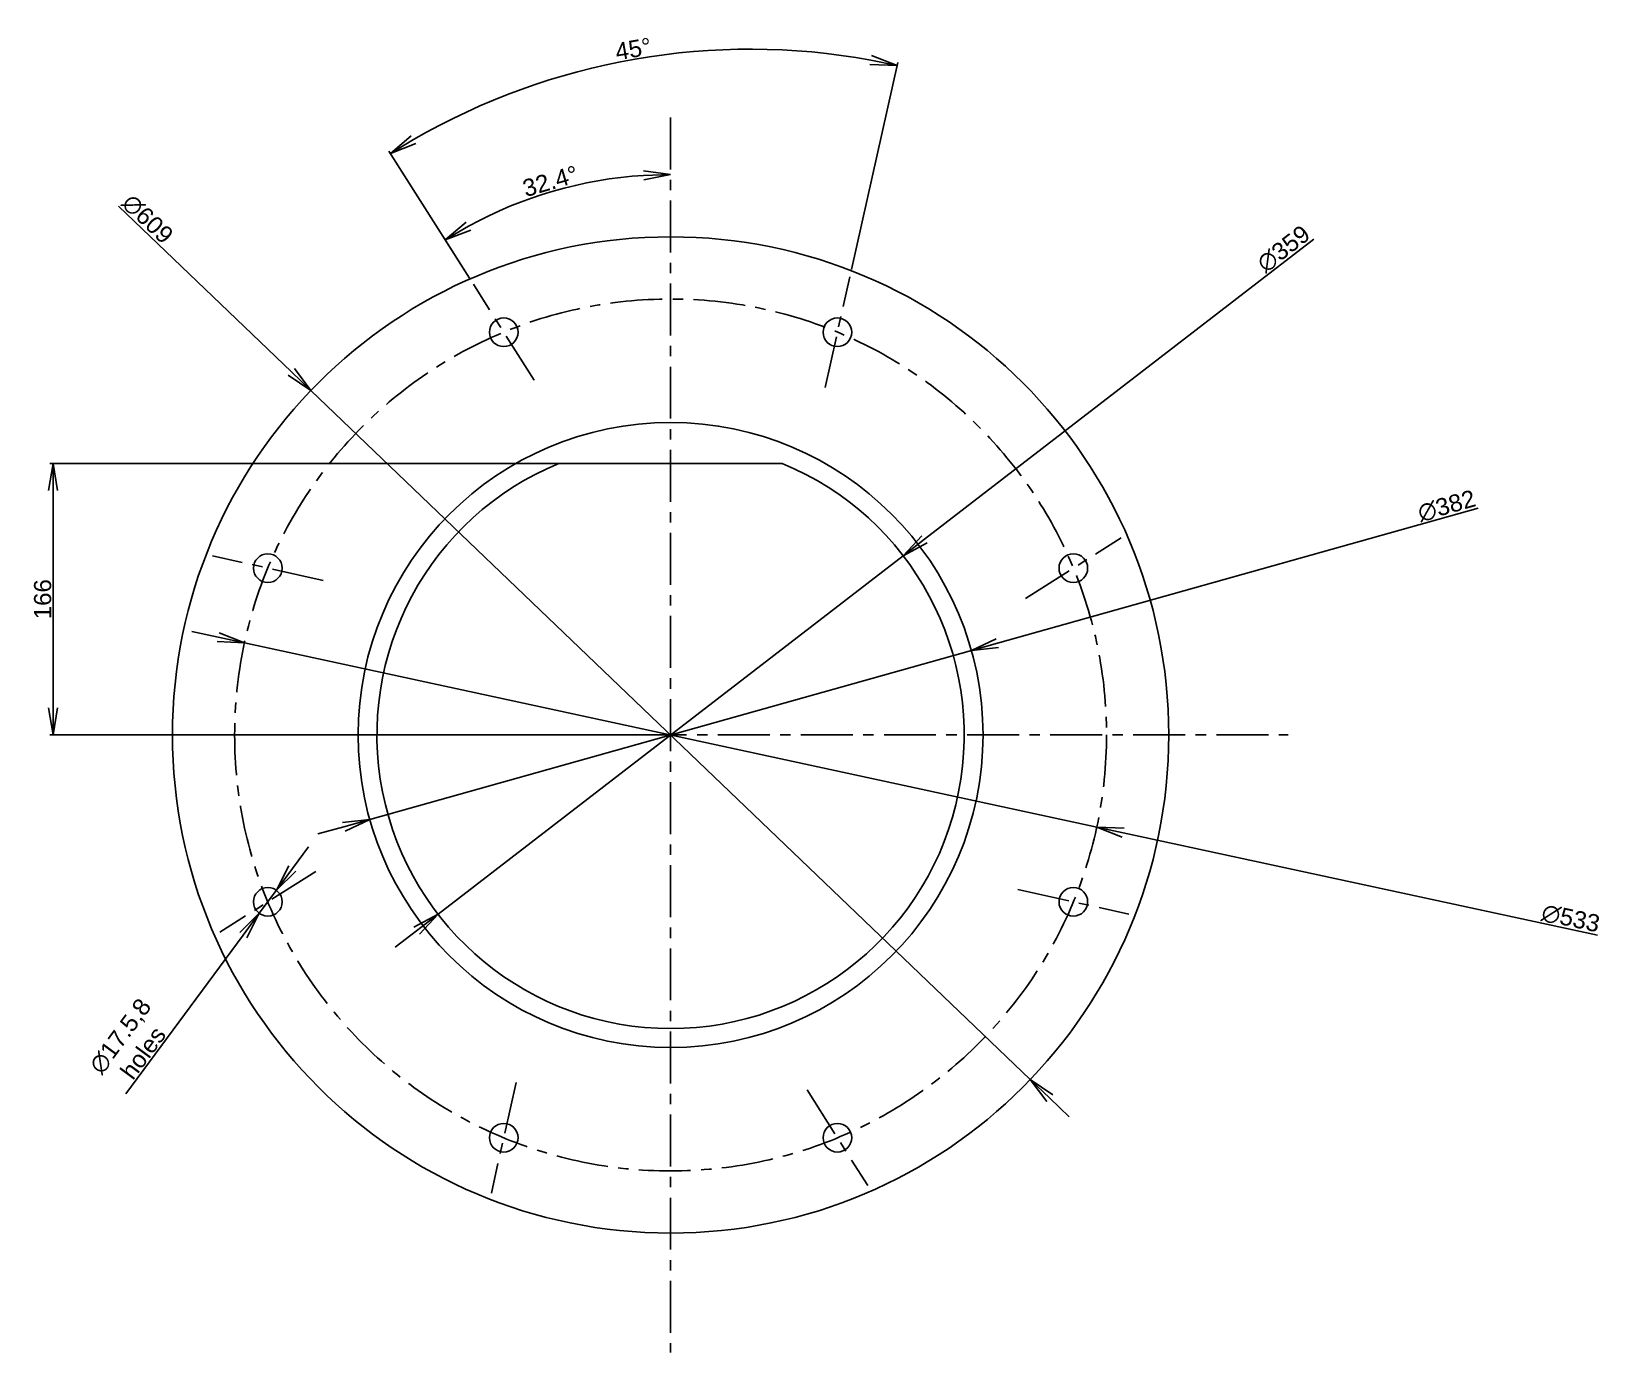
# Model space of a CAD drawing. Header units: millimetres. Extents: x 2613 to 3574, y 1222 to 2030.
import ezdxf

# ---------------------------------------------------------------- set-up
doc = ezdxf.new("R2010")
doc.units = ezdxf.units.MM
doc.linetypes.add('CENTER', pattern=[50.8, 31.75, -6.35, 6.35, -6.35])
doc.styles.get("Standard").update_dxf_attribs({"font": 'arial.ttf'})
doc.dimstyles.new('Copy of ISO-25', dxfattribs={"dimscale": 1.5, "dimtxt": 7, "dimasz": 11, "dimexe": 1.25, "dimexo": 3, "dimtad": 1, "dimdec": 1, "dimdsep": 46, "dimtxsty": 'Standard', "dimblk": 'OPEN', "dimcen": 2.5, "dimadec": 1, "dimazin": 0, "dimtfac": 1, "dimtdec": 1, "dimtmove": 0, "dimatfit": 3, "dimfxl": 1, "dimarcsym": 0})
doc.dimstyles.new('ISO-25', dxfattribs={"dimscale": 1.5, "dimtxt": 7, "dimasz": 11, "dimexe": 1.25, "dimexo": 3, "dimtad": 1, "dimtxsty": 'Standard', "dimblk": 'OPEN', "dimcen": 2.5, "dimadec": 0, "dimazin": 0, "dimtfac": 1, "dimtmove": 0, "dimatfit": 3, "dimfxl": 1, "dimarcsym": 0})

# ---------------------------------------------------------------- blocks, each defined once
blk = doc.blocks.new('*U4')
blk.add_circle((0, 0), 8.75)
blk = doc.blocks.new('*U5')
at = {"color": 0, "linetype": 'ByBlock', "lineweight": -2, "transparency": 16777216}
for p, rotation in [((2901.69, 1845.83), 45), ((3249.89, 1701.6), 315), ((2757.46, 1701.6), 90), ((2757.46, 1497.63), 135), ((3249.89, 1497.63), 270), ((3105.66, 1353.4), 225), ((2901.69, 1353.4), 180)]:
    blk.add_blockref('*U4', p, dxfattribs=dict(at, rotation=rotation))
blk.add_blockref('*U4', (3105.66, 1845.83), dxfattribs=at)
blk = doc.blocks.new('*U6')
at = {"linetype": 'CENTER'}
blk.add_line((18.57, -29.29), (-18.57, 29.29), dxfattribs=at)
blk = doc.blocks.new('*U7')
at = {"color": 0, "linetype": 'ByBlock', "lineweight": -2, "transparency": 16777216}
blk.add_blockref('*U6', (2901.69, 1845.83), dxfattribs=at)
for p, rotation in [((3105.66, 1845.83), 314.9999999999999), ((2757.46, 1701.6), 44.99999999999999), ((3249.89, 1701.6), 269.9999999999999), ((3249.89, 1497.63), 225), ((2757.46, 1497.63), 89.99999999999997), ((2901.69, 1353.4), 135), ((3105.66, 1353.4), 180)]:
    blk.add_blockref('*U6', p, dxfattribs=dict(at, rotation=rotation))
blk = doc.blocks.new('_Open')
at = {"color": 0, "linetype": 'ByBlock', "lineweight": -2}
for p, q in [((-1, 0.167), (0, 0)), ((-1, -0.167), (0, 0)), ((0, 0), (-1, 0))]:
    blk.add_line(p, q, dxfattribs=at)
blk = doc.blocks.new('*D8')
at = {"color": 0, "lineweight": -2, "transparency": 16777216}
for p, q in [((3396.92, 1902.67), (3158.92, 1719.26)), ((2861.5, 1490.05), (3145.85, 1709.19)), ((2848.43, 1479.98), (2835.36, 1469.9))]:
    blk.add_line(p, q, dxfattribs=at)
at = {"layer": 'Defpoints', "color": 0, "transparency": 16777216}
for p in [(3145.85, 1709.19), (2861.5, 1490.05)]:
    blk.add_point(p, dxfattribs=at)
at = {"color": 0, "lineweight": -2, "transparency": 16777216, "xscale": 16.5, "yscale": 16.5, "zscale": 16.5}
for p, rotation in [((3145.85, 1709.19), 217.6195800185957), ((2861.5, 1490.05), 37.61958001859571)]:
    blk.add_blockref('_Open', p, dxfattribs=dict(at, rotation=rotation))
at = {"color": 0, "transparency": 16777216, "insert": (3378.43, 1896.75), "char_height": 10.5, "attachment_point": 5, "rotation": 37.61958}
blk.add_mtext('∅359', dxfattribs=at)
blk = doc.blocks.new('*D10')
at = {"color": 0, "lineweight": -2, "transparency": 16777216}
for p, q in [((3497.42, 1738.17), (3203.46, 1655.68)), ((2819.78, 1548.01), (3187.57, 1651.22)), ((2803.89, 1543.55), (2788.01, 1539.1))]:
    blk.add_line(p, q, dxfattribs=at)
at = {"layer": 'Defpoints', "color": 0, "transparency": 16777216}
for p in [(3187.57, 1651.22), (2819.78, 1548.01)]:
    blk.add_point(p, dxfattribs=at)
at = {"color": 0, "lineweight": -2, "transparency": 16777216, "xscale": 16.5, "yscale": 16.5, "zscale": 16.5}
for p, rotation in [((3187.57, 1651.22), 195.6751831398679), ((2819.78, 1548.01), 15.67518313986788)]:
    blk.add_blockref('_Open', p, dxfattribs=dict(at, rotation=rotation))
at = {"color": 0, "transparency": 16777216, "insert": (3478.12, 1739.6), "char_height": 10.5, "attachment_point": 5, "rotation": 15.67518}
blk.add_mtext('∅382', dxfattribs=at)
blk = doc.blocks.new('*D11')
at = {"color": 0, "lineweight": -2, "transparency": 16777216}
for p, q in [((2727.06, 1659.38), (2710.93, 1662.86)), ((2743.18, 1655.89), (3264.17, 1543.34)), ((3570.35, 1477.19), (3280.29, 1539.86))]:
    blk.add_line(p, q, dxfattribs=at)
at = {"layer": 'Defpoints', "color": 0, "transparency": 16777216}
for p in [(2743.18, 1655.89), (3264.17, 1543.34)]:
    blk.add_point(p, dxfattribs=at)
at = {"color": 0, "lineweight": -2, "transparency": 16777216, "xscale": 16.5, "yscale": 16.5, "zscale": 16.5}
for p, rotation in [((2743.18, 1655.89), 347.8092278477293), ((3264.17, 1543.34), 167.8092278477293)]:
    blk.add_blockref('_Open', p, dxfattribs=dict(at, rotation=rotation))
at = {"color": 0, "transparency": 16777216, "insert": (3553.91, 1487.49), "char_height": 10.5, "attachment_point": 5, "rotation": 347.80923}
blk.add_mtext('∅533', dxfattribs=at)
blk = doc.blocks.new('*D12')
at = {"color": 0, "lineweight": -2, "transparency": 16777216}
for p, q in [((2666.15, 1922.87), (2771.85, 1821.65)), ((3223.59, 1389), (2783.76, 1810.23)), ((3235.5, 1377.59), (3247.42, 1366.18))]:
    blk.add_line(p, q, dxfattribs=at)
at = {"layer": 'Defpoints', "color": 0, "transparency": 16777216}
for p in [(2783.76, 1810.23), (3223.59, 1389)]:
    blk.add_point(p, dxfattribs=at)
at = {"color": 0, "lineweight": -2, "transparency": 16777216, "xscale": 16.5, "yscale": 16.5, "zscale": 16.5}
for p, rotation in [((2783.76, 1810.23), 316.2369732343195), ((3223.59, 1389), 136.2369732343195)]:
    blk.add_blockref('_Open', p, dxfattribs=dict(at, rotation=rotation))
at = {"color": 0, "transparency": 16777216, "insert": (2683.9, 1915), "char_height": 10.5, "attachment_point": 5, "rotation": 316.23697}
blk.add_mtext('∅609', dxfattribs=at)
blk = doc.blocks.new('*D13')
at = {"color": 0, "lineweight": -2, "transparency": 16777216}
for p, q in [((2772.46, 1517.95), (2782.26, 1531.22)), ((2762.66, 1504.67), (2752.26, 1490.59)), ((2670.74, 1380.15), (2742.46, 1477.32))]:
    blk.add_line(p, q, dxfattribs=at)
at = {"layer": 'Defpoints', "color": 0, "transparency": 16777216}
for p in [(2762.66, 1504.67), (2752.26, 1490.59)]:
    blk.add_point(p, dxfattribs=at)
at = {"color": 0, "lineweight": -2, "transparency": 16777216, "xscale": 16.5, "yscale": 16.5, "zscale": 16.5}
for p, rotation in [((2762.66, 1504.67), 233.565142376878), ((2752.26, 1490.59), 53.56514237687804)]:
    blk.add_blockref('_Open', p, dxfattribs=dict(at, rotation=rotation))
at = {"color": 0, "transparency": 16777216, "insert": (2674.18, 1410.44), "char_height": 10.5, "width": 39.4764, "attachment_point": 5, "rotation": 53.56514}
blk.add_mtext('∅17.5,8 holes ', dxfattribs=at)
blk = doc.blocks.new('*D14')
at = {"color": 0, "lineweight": -2, "transparency": 16777216}
for p, q in [((2999.18, 1765.62), (2624.26, 1765.62)), ((2626.14, 1749.12), (2626.14, 1616.12)), ((2999.18, 1599.62), (2624.26, 1599.62))]:
    blk.add_line(p, q, dxfattribs=at)
at = {"layer": 'Defpoints', "color": 0, "transparency": 16777216}
for p in [(3003.68, 1765.62), (2626.14, 1599.62), (3003.68, 1599.62)]:
    blk.add_point(p, dxfattribs=at)
at = {"color": 0, "lineweight": -2, "transparency": 16777216, "xscale": 16.5, "yscale": 16.5, "zscale": 16.5}
for p, rotation in [((2626.14, 1765.62), 90), ((2626.14, 1599.62), 270)]:
    blk.add_blockref('_Open', p, dxfattribs=dict(at, rotation=rotation))
at = {"color": 0, "transparency": 16777216, "insert": (2619.84, 1682.62), "char_height": 10.5, "attachment_point": 5, "rotation": 90}
blk.add_mtext('166', dxfattribs=at)
blk = doc.blocks.new('*D15')
at = {"color": 0, "lineweight": -2, "transparency": 16777216}
blk.add_line((2880.71, 1878.92), (2864.9, 1903.85), dxfattribs=at)
blk.add_arc((3003.68, 1684.98), 257.28, 93.67515, 118.70104, dxfattribs=at)
at = {"layer": 'Defpoints', "color": 0, "transparency": 16777216}
for p in [(3003.68, 1977.15), (2955.5, 1937.71), (2883.12, 1875.12), (2920.26, 1816.54), (3003.68, 1222.08)]:
    blk.add_point(p, dxfattribs=at)
at = {"color": 0, "lineweight": -2, "transparency": 16777216, "xscale": 16.5, "yscale": 16.5, "zscale": 16.5}
for p, rotation in [((3003.68, 1942.26), 1.837576665488901), ((2865.91, 1902.27), 210.5386143391403)]:
    blk.add_blockref('_Open', p, dxfattribs=dict(at, rotation=rotation))
at = {"color": 0, "transparency": 16777216, "insert": (2930.19, 1938.11), "char_height": 10.5, "attachment_point": 5, "rotation": 16.1881}
blk.add_mtext('32.4°', dxfattribs=at)
blk = doc.blocks.new('*D16')
at = {"color": 0, "lineweight": -2, "transparency": 16777216}
for p, q in [((3114.22, 1884.07), (3142.6, 2010.77)), ((2880.71, 1878.92), (2831.46, 1956.6))]:
    blk.add_line(p, q, dxfattribs=at)
blk.add_arc((3052.42, 1608.1), 410.76, 79.67787, 120.07451, dxfattribs=at)
at = {"layer": 'Defpoints', "color": 0, "transparency": 16777216}
for p in [(3035.39, 2018.51), (2883.12, 1875.12), (3113.24, 1879.68), (2920.26, 1816.54), (3098.08, 1811.99)]:
    blk.add_point(p, dxfattribs=at)
at = {"color": 0, "lineweight": -2, "transparency": 16777216, "xscale": 16.5, "yscale": 16.5, "zscale": 16.5}
for p, rotation in [((3142.19, 2008.94), 348.5270290611551), ((2832.46, 1955.01), 211.2253529481036)]:
    blk.add_blockref('_Open', p, dxfattribs=dict(at, rotation=rotation))
at = {"color": 0, "transparency": 16777216, "insert": (2980.89, 2018.96), "char_height": 10.5, "attachment_point": 5, "rotation": 9.87619}
blk.add_mtext('45°', dxfattribs=at)

msp = doc.modelspace()

# ---------------------------------------------------------------- linework, layer by layer
at = {"linetype": 'CENTER'}
for p, q in [((3003.675, 1977.153), (3003.675, 1222.083)), ((2626.14, 1599.618), (3381.21, 1599.618))]:
    msp.add_line(p, q, dxfattribs=at)
msp.add_line((3071.97, 1765.618), (2935.38, 1765.618))
for radius in [304.5, 191]:
    msp.add_circle((3003.675, 1599.618), radius)
msp.add_circle((3003.675, 1599.618), 266.5, dxfattribs=at)
msp.add_arc((3003.675, 1599.618), 179.5, 112.363126, 67.636874)

# ---------------------------------------------------------------- block references
for name in ['*U7', '*U5']:
    msp.add_blockref(name, (0, 0))

# ---------------------------------------------------------------- dimensions: what is measured, and where the dimension line sits
for base, line1, dimstyle, picture, middle in [((3035.388, 2018.514), ((3098.08, 1811.987), (3113.24, 1879.677)), 'ISO-25', '*D16', (2980.887, 2018.964)), ((2955.501, 1937.71), ((3003.675, 1977.153), (3003.675, 1222.083)), 'Copy of ISO-25', '*D15', (2930.191, 1938.112))]:
    dim = msp.add_angular_dim_2l(base=base, line1=line1, line2=((2920.262, 1816.54), (2883.118, 1875.124)), dimstyle=dimstyle)
    dim.commit()
    dim.dimension.update_dxf_attribs({"geometry": picture, "text_midpoint": middle})
for p1, p2, picture, middle in [((3223.587, 1389.002), (2783.763, 1810.233), '*D12', (2679.339, 1910.243)), ((2861.497, 1490.048), (3145.854, 1709.187), '*D8', (3382.458, 1891.526)), ((2819.779, 1548.013), (3187.572, 1651.223), '*D10', (3479.897, 1733.255)), ((2743.185, 1655.894), (3264.165, 1543.342), '*D11', (3552.514, 1481.047))]:
    dim = msp.add_diameter_dim_2p(p1=p1, p2=p2, dimstyle='ISO-25')
    dim.commit()
    dim.dimension.update_dxf_attribs({"geometry": picture, "text_midpoint": middle, "dimtype": 163})
dim = msp.add_linear_dim(base=(2626.14, 1599.618), p1=(3003.675, 1765.618), p2=(3003.675, 1599.618), angle=90, dimstyle='ISO-25')
dim.commit()
dim.dimension.update_dxf_attribs({"geometry": '*D14', "text_midpoint": (2619.841, 1682.618)})
dim = msp.add_diameter_dim_2p(p1=(2762.658, 1504.672), p2=(2752.264, 1490.593), text='<>,8 holes ', dimstyle='Copy of ISO-25')
dim.commit()
dim.dimension.update_dxf_attribs({"geometry": '*D13', "text_midpoint": (2686.424, 1401.403), "dimtype": 163})

doc.saveas('drawing.dxf')
